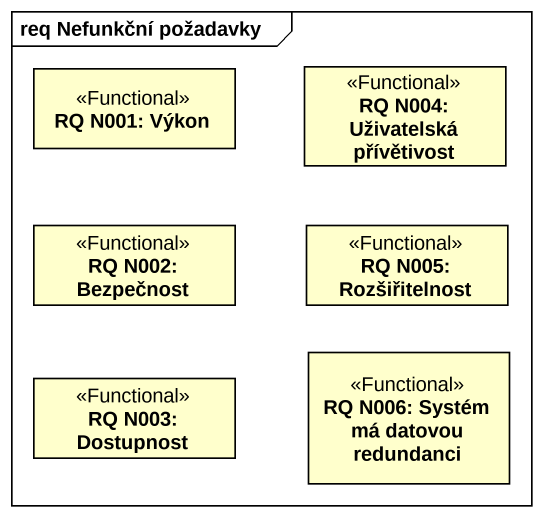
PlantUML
@startuml
mainframe req Nefunkční požadavky
hide circle
hide empty members
class "RQ N001: Výkon" as RQ_N001_Výkon <<Functional>>
class "RQ N004: Uživatelská přívětivost" as RQ_N004_Uživatelská <<Functional>>
class "RQ N002: Bezpečnost" as RQ_N002_Bezpečnost <<Functional>>
class "RQ N005: Rozšiřitelnost" as RQ_N005_Rozšiřitelnost <<Functional>>
class "RQ N003: Dostupnost" as RQ_N003_Dostupnost <<Functional>>
class "RQ N006: Systém má datovou redundanci" as RQ_N006_Systém_má_datovou <<Functional>>
@enduml
